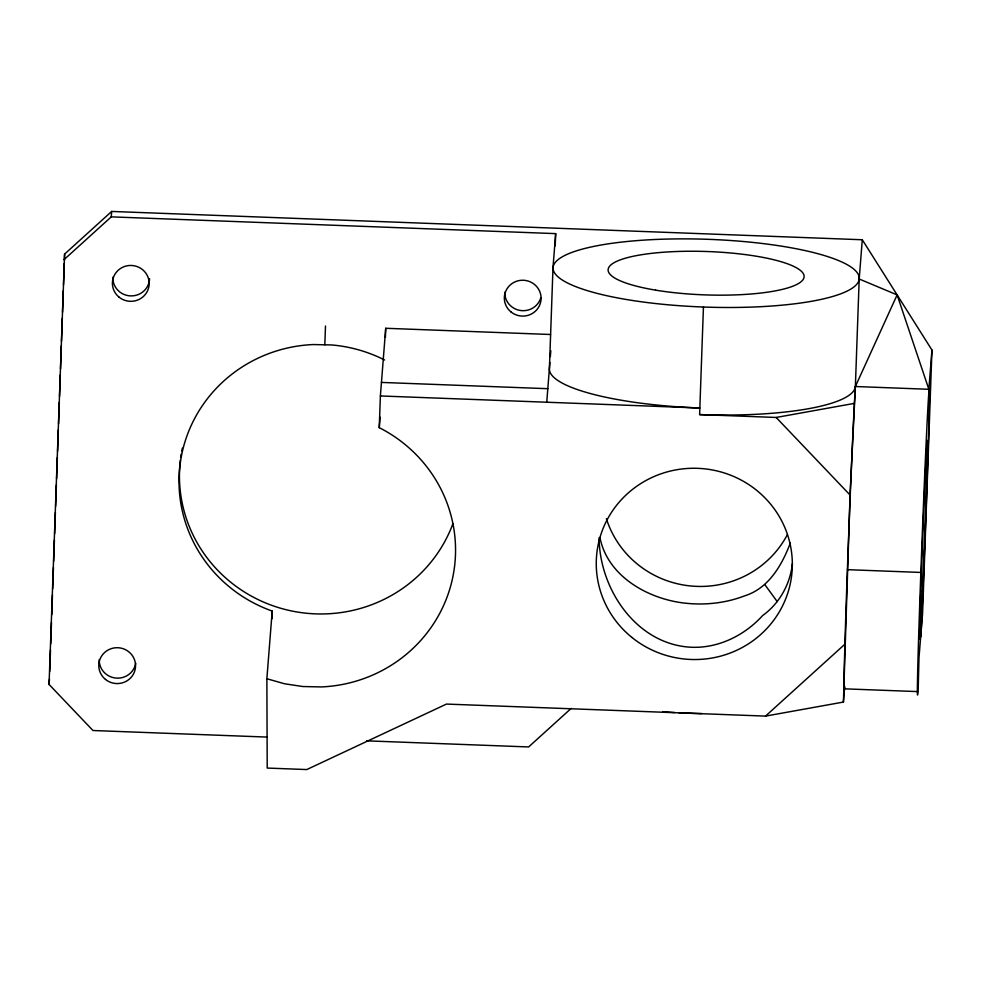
<?xml version="1.0" encoding="UTF-8"?>
<svg xmlns="http://www.w3.org/2000/svg" width="981" height="981" viewBox="0 0 981 981"><rect width="100%" height="100%" fill="white"/><g stroke="black" fill="none" stroke-linecap="round" stroke-linejoin="round"><path stroke-width="1.47" d="M384.589 359.99A140.957 137.45 4.5 0 0 331.737 344.956L313.307 344.552A140.957 137.45 4.5 0 0 180.578 460.923A140.957 137.45 4.5 0 0 272.203 611.065L266.869 678.742L267.212 768.062L306.783 769.558L446.465 704.076L765.536 716.105L843.415 702.065L850.049 495.013L855.371 386.514L859.197 279.009L862.287 239.756L111.675 211.442L64.599 254.091L49.05 684.431L92.962 730.514L267.224 737.087M49.749 671.372L50.509 649.974M50.73 643.867L51.49 622.469M51.76 614.817L52.471 594.952M52.692 588.833L53.452 567.435M53.661 561.328L54.433 539.93M54.642 533.811L55.402 512.413M55.623 506.294L56.383 484.896M56.604 478.789L57.364 457.391M57.585 451.272L58.345 429.874M58.566 423.755L59.326 402.357M59.547 396.25L60.307 374.852M60.528 368.733L61.337 345.803M61.496 341.216L62.318 318.298M62.539 312.179L63.299 290.781M63.52 284.662L64.28 263.264M64.39 260.21L64.599 254.091M324.821 344.809L325.496 325.999M266.869 678.742L284.588 683.782L302.822 686.528L321.253 686.933A140.957 137.45 4.5 0 0 452.315 579.403A140.957 137.45 4.5 0 0 379.255 427.667L380.383 395.956L385.717 328.279L550.549 334.496M385.398 337.341L385.717 328.279M555.234 245.851L555.675 233.625L111.245 216.862L64.182 259.511M854.046 403.436L776.167 417.465L699.612 414.583L703.438 307.078M862.287 239.756L931.95 350.033L922.569 613.64L919.001 657.454L918.228 687.926A153.208 1.422 -87.8 0 1 922.606 525.975A153.208 1.422 -87.8 0 1 929.424 396.876A153.208 1.422 -87.8 0 1 920.951 636.461L920.619 636.988M49.05 684.431L49.479 679.024M111.245 216.862L111.675 211.442M379.255 427.667L380.088 417.146M555.675 233.625L553.002 267.457L549.409 368.39A153.208 33.918 2 0 0 699.845 407.998L380.383 395.956M546.748 402.222L549.875 362.504M550.341 356.618L550.807 350.732M843.415 702.065L844.629 686.565A153.208 1.422 -87.8 0 1 847.51 566.405A153.208 1.422 -87.8 0 1 855.371 386.514L897.125 294.889L859.197 279.009A153.208 33.918 2 0 0 631.862 241.044A153.208 33.918 2 0 0 627.251 299.646A153.208 33.918 2 0 0 859.197 279.009M699.612 414.583A153.208 33.918 2 0 0 855.371 386.514L928.86 389.285L931.95 350.033M918.756 651.347L919.001 648.318M919.712 639.269L919.945 636.24M920.656 627.19L920.901 624.161M792.39 563.585C790.269 584.038 779.429 603.536 762.629 615.565C744.738 635.283 718.803 648.22 691.85 647.276C636.792 644.995 599.354 589.373 599.109 537.698M790.318 543.045C781.967 565.215 768.528 588.502 744.481 595.908C724.824 603.45 703.328 605.547 682.494 602.849C646.454 598.054 607.349 575.589 599.918 537.416M571.224 708.356L528.636 746.946L366.6 740.839M765.536 716.105L844.739 644.333M381.45 382.418L547.815 388.697M847.4 569.667L920.877 572.438M844.236 688.821L917.726 691.593M776.167 417.465L850.049 495.013M765.045 584.934L777.21 601.598M897.125 294.889L928.86 389.285M272.203 611.065L272.228 618.631M787.412 534.535A98.051 95.623 4.5 0 1 691.666 586.062A98.051 95.623 4.5 0 1 606.381 518.691M701.856 713.579A153.208 33.918 2 0 1 678.975 712.77M674.695 712.525A153.208 33.918 2 0 1 662.948 711.74M540.776 297.856A18.381 17.928 4.5 0 1 504.761 292.264M135.734 663.254A18.381 17.928 4.5 0 1 115.758 678.055A18.381 17.928 4.5 0 1 99.228 659.539M452.964 523.572A140.957 137.45 4.5 0 1 291.087 610.856A140.957 137.45 4.5 0 1 179.805 465.926M179.928 464.442A140.957 137.45 4.5 0 1 180.394 459.966M180.774 456.999A140.957 137.45 4.5 0 1 181.24 454.031M181.767 451.076A140.957 137.45 4.5 0 1 182.356 448.133M149.578 278.665A18.381 17.928 4.5 0 1 130.571 295.894A18.381 17.928 4.5 0 1 112.84 277.28M922.348 590.869A98.051 0.907 -87.8 0 0 927.278 440.69A98.051 0.907 -87.8 0 0 921.012 584.259A98.051 0.907 -87.8 0 0 922.348 590.869M631.948 637.466A98.051 95.623 4.5 0 0 790.993 580.041A98.051 95.623 4.5 0 0 659.943 474.191A98.051 95.623 4.5 0 0 631.948 637.466M655.639 290.143A98.051 21.705 2 0 0 804.089 276.924A98.051 21.705 2 0 0 658.594 252.632A98.051 21.705 2 0 0 655.639 290.143M511.187 312.093A18.381 17.928 4.5 0 0 540.874 300.983A18.381 17.928 4.5 0 0 516.067 281.424A18.381 17.928 4.5 0 0 511.187 312.093M105.482 679.428A18.381 17.928 4.5 0 0 135.304 668.662A18.381 17.928 4.5 0 0 110.73 648.821A18.381 17.928 4.5 0 0 105.482 679.428M119.093 297.182A18.381 17.928 4.5 0 0 148.916 286.415A18.381 17.928 4.5 0 0 124.342 266.562A18.381 17.928 4.5 0 0 119.093 297.182"/></g></svg>
